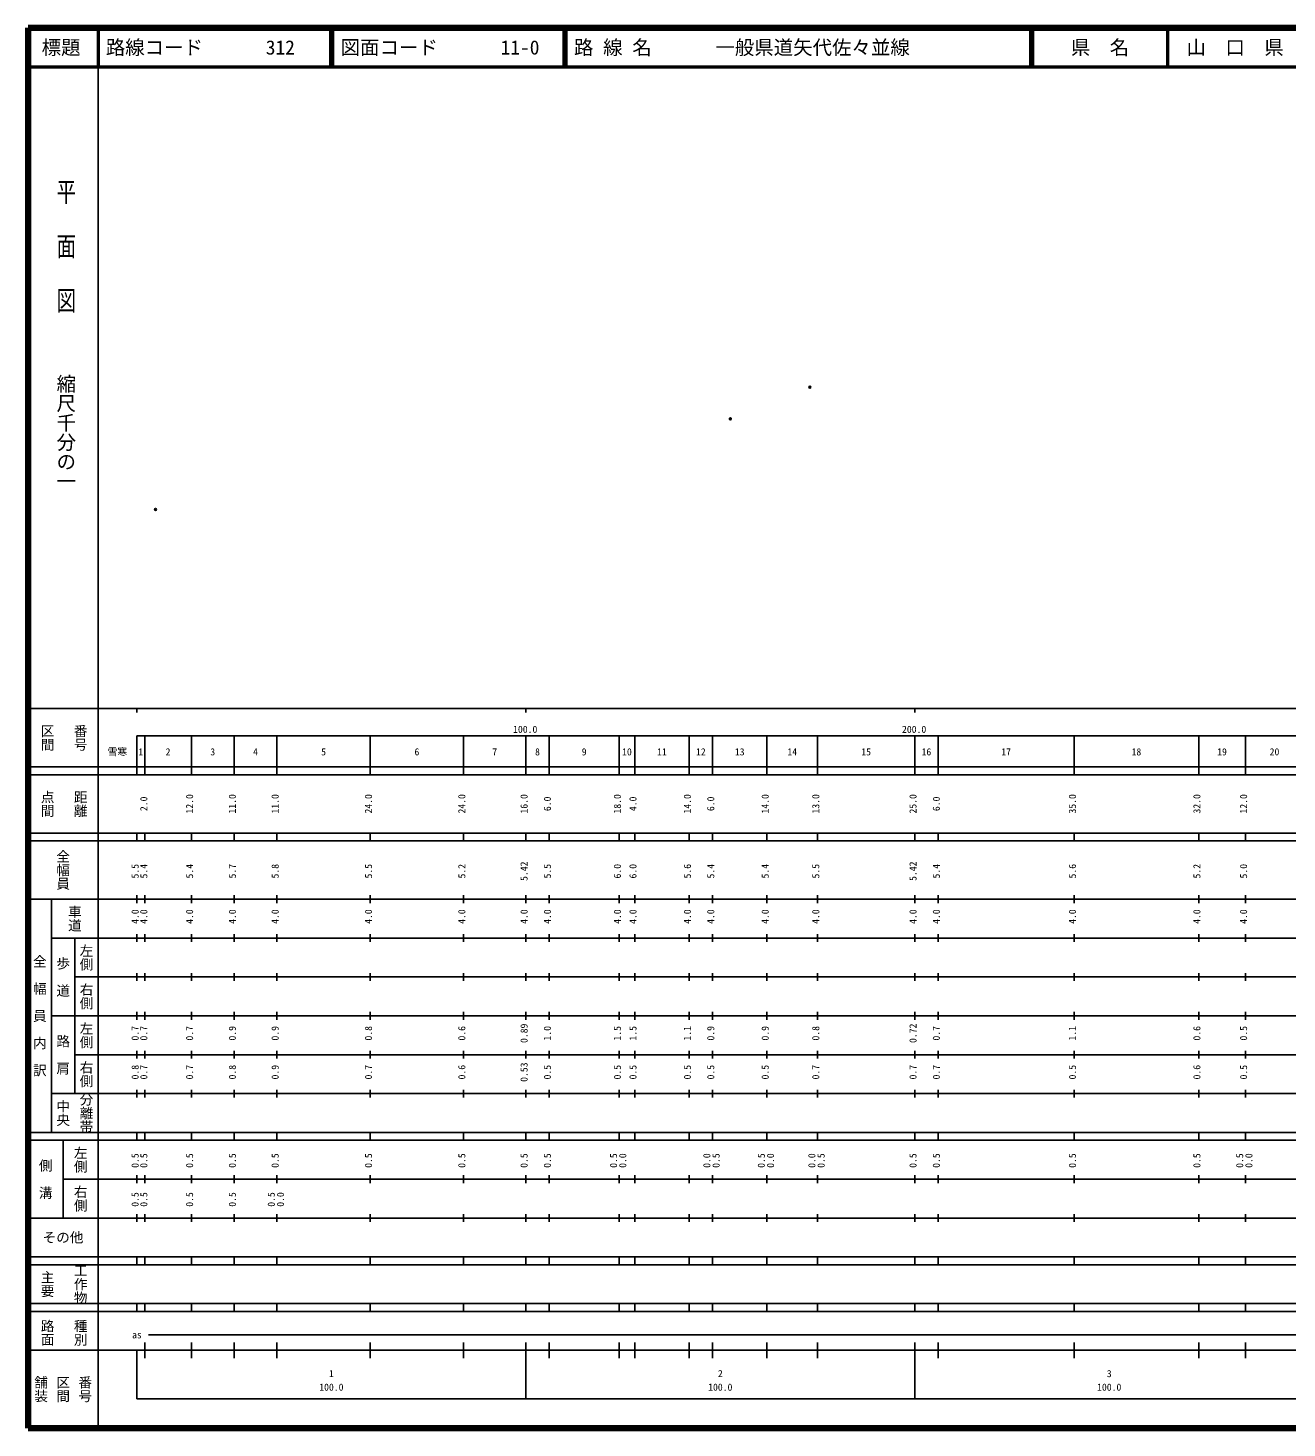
# Model space of a CAD drawing. Units: millimetres on the paper. Extents: x 40 to 680, y 20 to 380.
# Drawn here: x 40 to 363.7, y 20 to 380 of the extents above; entities that cross this region are included whole.
import ezdxf
from ezdxf.enums import TextEntityAlignment as Align

# ---------------------------------------------------------------- set-up
doc = ezdxf.new("R2010")
doc.units = ezdxf.units.MM
doc.header["$PDMODE"] = 32
doc.header["$PDSIZE"] = 0.5
doc.layers.add('M-OTRS', color=6, linetype='Continuous')
doc.layers.add('M-TTL-TXT', color=7, linetype='Continuous')
for name, color, linetype, lineweight in [('M-TTL', 2, 'Continuous', 140), ('M-TTL-BAND', 7, 'Continuous', 25), ('M-TTL-LINE', 7, 'Continuous', 50)]:
    doc.layers.add(name, color=color, linetype=linetype, lineweight=lineweight)
doc.styles.add('@ＭＳ ゴシック', font='')
doc.styles.add('ＭＳ ゴシック', font='')
doc.styles.get('@ＭＳ ゴシック').set_extended_font_data('@MS Gothic')
doc.styles.get('ＭＳ ゴシック').set_extended_font_data('MS Gothic')

msp = doc.modelspace()

# ---------------------------------------------------------------- linework, layer by layer
at = {"layer": 'M-OTRS'}
for p in [(241.042, 287.61), (220.587, 279.477), (72.807, 256.218)]:
    msp.add_point(p, dxfattribs=at)
at = {"layer": 'M-TTL'}
for p, q in [((40, 380), (40, 20)), ((680, 380), (40, 380)), ((40, 20), (680, 20))]:
    msp.add_line(p, q, dxfattribs=at)
at = {"layer": 'M-TTL-BAND'}
for p, q in [((58, 370), (58, 20)), ((40, 205), (579, 205)), ((68, 205), (68, 204)), ((168, 205), (168, 204)), ((268, 205), (268, 204)), ((68, 198), (579, 198)), ((68, 198), (68, 188)), ((70, 188), (70, 198)), ((82, 188), (82, 198)), ((93, 188), (93, 198)), ((104, 188), (104, 198)), ((128, 188), (128, 198)), ((152, 188), (152, 198)), ((168, 188), (168, 198)), ((174, 188), (174, 198)), ((192, 188), (192, 198)), ((196, 188), (196, 198)), ((210, 188), (210, 198)), ((216, 188), (216, 198)), ((230, 188), (230, 198)), ((243, 188), (243, 198)), ((268, 188), (268, 198)), ((274, 188), (274, 198)), ((309, 188), (309, 198)), ((341, 188), (341, 198)), ((353, 188), (353, 198)), ((40, 190), (579, 190)), ((40, 188), (579, 188)), ((40, 173), (579, 173)), ((68, 171), (68, 173)), ((70, 171), (70, 173)), ((82, 171), (82, 173)), ((93, 171), (93, 173)), ((104, 171), (104, 173)), ((128, 171), (128, 173)), ((152, 171), (152, 173)), ((168, 171), (168, 173)), ((174, 171), (174, 173)), ((192, 171), (192, 173)), ((196, 171), (196, 173)), ((210, 171), (210, 173)), ((216, 171), (216, 173)), ((230, 171), (230, 173)), ((243, 171), (243, 173)), ((268, 171), (268, 173)), ((274, 171), (274, 173)), ((309, 171), (309, 173)), ((341, 171), (341, 173)), ((353, 171), (353, 173)), ((40, 171), (579, 171)), ((40, 156), (579, 156)), ((46, 96), (46, 156)), ((68, 155), (68, 157)), ((70, 155), (70, 157)), ((82, 155), (82, 157)), ((93, 155), (93, 157)), ((104, 155), (104, 157)), ((128, 155), (128, 157)), ((152, 155), (152, 157)), ((168, 155), (168, 157)), ((174, 155), (174, 157)), ((192, 155), (192, 157)), ((196, 155), (196, 157)), ((210, 155), (210, 157)), ((216, 155), (216, 157)), ((230, 155), (230, 157)), ((243, 155), (243, 157)), ((268, 155), (268, 157)), ((274, 155), (274, 157)), ((309, 155), (309, 157)), ((341, 155), (341, 157)), ((353, 155), (353, 157)), ((46, 146), (579, 146)), ((52, 146), (52, 106)), ((68, 145), (68, 147)), ((70, 145), (70, 147)), ((82, 145), (82, 147)), ((93, 145), (93, 147)), ((104, 145), (104, 147)), ((128, 145), (128, 147)), ((152, 145), (152, 147)), ((168, 145), (168, 147)), ((174, 145), (174, 147)), ((192, 145), (192, 147)), ((196, 145), (196, 147)), ((210, 145), (210, 147)), ((216, 145), (216, 147)), ((230, 145), (230, 147)), ((243, 145), (243, 147)), ((268, 145), (268, 147)), ((274, 145), (274, 147)), ((309, 145), (309, 147)), ((341, 145), (341, 147)), ((353, 145), (353, 147)), ((68, 135), (68, 137)), ((70, 135), (70, 137)), ((82, 135), (82, 137)), ((93, 135), (93, 137)), ((104, 135), (104, 137)), ((128, 135), (128, 137)), ((152, 135), (152, 137)), ((168, 135), (168, 137)), ((174, 135), (174, 137)), ((192, 135), (192, 137)), ((196, 135), (196, 137)), ((210, 135), (210, 137)), ((216, 135), (216, 137)), ((230, 135), (230, 137)), ((243, 135), (243, 137)), ((268, 135), (268, 137)), ((274, 135), (274, 137)), ((309, 135), (309, 137)), ((341, 135), (341, 137)), ((353, 135), (353, 137)), ((52, 136), (579, 136)), ((46, 126), (579, 126)), ((68, 125), (68, 127)), ((70, 125), (70, 127)), ((82, 125), (82, 127)), ((93, 125), (93, 127)), ((104, 125), (104, 127)), ((128, 125), (128, 127)), ((152, 125), (152, 127)), ((168, 125), (168, 127)), ((174, 125), (174, 127)), ((192, 125), (192, 127)), ((196, 125), (196, 127)), ((210, 125), (210, 127)), ((216, 125), (216, 127)), ((230, 125), (230, 127)), ((243, 125), (243, 127)), ((268, 125), (268, 127)), ((274, 125), (274, 127)), ((309, 125), (309, 127)), ((341, 125), (341, 127)), ((353, 125), (353, 127)), ((52, 116), (579, 116)), ((68, 115), (68, 117)), ((70, 115), (70, 117)), ((82, 115), (82, 117)), ((93, 115), (93, 117)), ((104, 115), (104, 117)), ((128, 115), (128, 117)), ((152, 115), (152, 117)), ((168, 115), (168, 117)), ((174, 115), (174, 117)), ((192, 115), (192, 117)), ((196, 115), (196, 117)), ((210, 115), (210, 117)), ((216, 115), (216, 117)), ((230, 115), (230, 117)), ((243, 115), (243, 117)), ((268, 115), (268, 117)), ((274, 115), (274, 117)), ((309, 115), (309, 117)), ((341, 115), (341, 117)), ((353, 115), (353, 117)), ((46, 106), (579, 106)), ((68, 105), (68, 107)), ((70, 105), (70, 107)), ((82, 105), (82, 107)), ((93, 105), (93, 107)), ((104, 105), (104, 107)), ((128, 105), (128, 107)), ((152, 105), (152, 107)), ((168, 105), (168, 107)), ((174, 105), (174, 107)), ((192, 105), (192, 107)), ((196, 105), (196, 107)), ((210, 105), (210, 107)), ((216, 105), (216, 107)), ((230, 105), (230, 107)), ((243, 105), (243, 107)), ((268, 105), (268, 107)), ((274, 105), (274, 107)), ((309, 105), (309, 107)), ((341, 105), (341, 107)), ((353, 105), (353, 107)), ((40, 96), (579, 96)), ((40, 94), (579, 94)), ((49, 94), (49, 74)), ((68, 94), (68, 96)), ((70, 94), (70, 96)), ((82, 94), (82, 96)), ((93, 94), (93, 96)), ((104, 94), (104, 96)), ((128, 94), (128, 96)), ((152, 94), (152, 96)), ((168, 94), (168, 96)), ((174, 94), (174, 96)), ((192, 94), (192, 96)), ((196, 94), (196, 96)), ((210, 94), (210, 96)), ((216, 94), (216, 96)), ((230, 94), (230, 96)), ((243, 94), (243, 96)), ((268, 94), (268, 96)), ((274, 94), (274, 96)), ((309, 94), (309, 96)), ((341, 94), (341, 96)), ((353, 94), (353, 96)), ((49, 84), (579, 84)), ((68, 83), (68, 85)), ((70, 83), (70, 85)), ((82, 83), (82, 85)), ((93, 83), (93, 85)), ((104, 83), (104, 85)), ((128, 83), (128, 85)), ((152, 83), (152, 85)), ((168, 83), (168, 85)), ((174, 83), (174, 85)), ((192, 83), (192, 85)), ((196, 83), (196, 85)), ((210, 83), (210, 85)), ((216, 83), (216, 85)), ((230, 83), (230, 85)), ((243, 83), (243, 85)), ((268, 83), (268, 85)), ((274, 83), (274, 85)), ((309, 83), (309, 85)), ((341, 83), (341, 85)), ((353, 83), (353, 85)), ((40, 74), (579, 74)), ((68, 73), (68, 75)), ((70, 73), (70, 75)), ((82, 73), (82, 75)), ((93, 73), (93, 75)), ((104, 73), (104, 75)), ((128, 73), (128, 75)), ((152, 73), (152, 75)), ((168, 73), (168, 75)), ((174, 73), (174, 75)), ((192, 73), (192, 75)), ((196, 73), (196, 75)), ((210, 73), (210, 75)), ((216, 73), (216, 75)), ((230, 73), (230, 75)), ((243, 73), (243, 75)), ((268, 73), (268, 75)), ((274, 73), (274, 75)), ((309, 73), (309, 75)), ((341, 73), (341, 75)), ((353, 73), (353, 75)), ((40, 64), (579, 64)), ((40, 62), (579, 62)), ((68, 62), (68, 64)), ((70, 62), (70, 64)), ((82, 62), (82, 64)), ((93, 62), (93, 64)), ((104, 62), (104, 64)), ((128, 62), (128, 64)), ((152, 62), (152, 64)), ((168, 62), (168, 64)), ((174, 62), (174, 64)), ((192, 62), (192, 64)), ((196, 62), (196, 64)), ((210, 62), (210, 64)), ((216, 62), (216, 64)), ((230, 62), (230, 64)), ((243, 62), (243, 64)), ((268, 62), (268, 64)), ((274, 62), (274, 64)), ((309, 62), (309, 64)), ((341, 62), (341, 64)), ((353, 62), (353, 64)), ((40, 52), (579, 52)), ((68, 50), (68, 52)), ((70, 50), (70, 52)), ((82, 50), (82, 52)), ((93, 50), (93, 52)), ((104, 50), (104, 52)), ((128, 50), (128, 52)), ((152, 50), (152, 52)), ((168, 50), (168, 52)), ((174, 50), (174, 52)), ((192, 50), (192, 52)), ((196, 50), (196, 52)), ((210, 50), (210, 52)), ((216, 50), (216, 52)), ((230, 50), (230, 52)), ((243, 50), (243, 52)), ((268, 50), (268, 52)), ((274, 50), (274, 52)), ((309, 50), (309, 52)), ((341, 50), (341, 52)), ((353, 50), (353, 52)), ((40, 50), (579, 50)), ((71, 44), (565, 44)), ((40, 40), (579, 40)), ((68, 40), (68, 27.5)), ((70, 38), (70, 42)), ((82, 38), (82, 42)), ((93, 38), (93, 42)), ((104, 38), (104, 42)), ((128, 38), (128, 42)), ((152, 38), (152, 42)), ((168, 27.5), (168, 42)), ((174, 38), (174, 42)), ((192, 38), (192, 42)), ((196, 38), (196, 42)), ((210, 38), (210, 42)), ((216, 38), (216, 42)), ((230, 38), (230, 42)), ((243, 38), (243, 42)), ((268, 27.5), (268, 42)), ((274, 38), (274, 42)), ((309, 38), (309, 42)), ((341, 38), (341, 42)), ((353, 38), (353, 42)), ((68, 27.5), (579, 27.5))]:
    msp.add_line(p, q, dxfattribs=at)
at = {"layer": 'M-TTL-LINE'}
for p, q in [((58, 380), (58, 370)), ((117.75, 380), (117.75, 370)), ((118.25, 380), (118.25, 370)), ((177.75, 380), (177.75, 370)), ((178.25, 380), (178.25, 370)), ((297.75, 380), (297.75, 370)), ((298.25, 380), (298.25, 370)), ((333, 380), (333, 370)), ((40, 370), (680, 370))]:
    msp.add_line(p, q, dxfattribs=at)

# ---------------------------------------------------------------- texts
at = {"layer": 'M-TTL-BAND', "style": '@ＭＳ ゴシック', "width": 1.4}
msp.add_text('平  面  図', height=3.666, rotation=270, dxfattribs=at).set_placement((49.777, 306.475), align=Align.MIDDLE_RIGHT)
at = {"layer": 'M-TTL-BAND', "style": '@ＭＳ ゴシック'}
msp.add_text('縮尺千分の一', height=3.666, rotation=270, dxfattribs=at).set_placement((49.777, 261.03), align=Align.MIDDLE_RIGHT)
for s, p in [('区間', (45, 197.5)), ('番号', (53.5, 197.5)), ('点間', (45, 180.5)), ('距離', (53.5, 180.5)), ('全幅員', (49, 163.5)), ('車道', (52, 151)), ('左側', (55, 141)), ('全\u3000幅\u3000員\u3000内\u3000訳', (43, 126)), ('歩\u3000道', (49, 136)), ('右側', (55, 131)), ('左側', (55, 121)), ('路\u3000肩', (49, 116)), ('右側', (55, 111)), ('分離帯', (55, 101)), ('中央', (49, 101)), ('左側', (53.5, 89)), ('側\u3000溝', (44.5, 84)), ('右側', (53.5, 79)), ('工作物', (53.5, 57)), ('主要', (45, 57)), ('路面', (45, 44.5)), ('種別', (53.5, 44.5)), ('舗装', (43.333, 30)), ('区間', (49, 30)), ('番号', (54.667, 30))]:
    msp.add_text(s, height=2.566, rotation=270, dxfattribs=at).set_placement(p, align=Align.MIDDLE_CENTER)
at = {"layer": 'M-TTL-BAND', "style": 'ＭＳ ゴシック'}
for s, p in [('100.0', (167.844, 198.195)), ('200.0', (267.844, 198.195)), ('雪寒', (62.987, 192.405)), ('1', (69, 192.405)), ('2', (76, 192.405)), ('3', (87.5, 192.405)), ('4', (98.5, 192.405)), ('5', (116, 192.405)), ('6', (140, 192.405)), ('7', (160, 192.405)), ('8', (171, 192.405)), ('9', (183, 192.405)), ('10', (194, 192.405)), ('11', (203, 192.405)), ('12', (213, 192.405)), ('13', (223, 192.405)), ('14', (236.5, 192.405)), ('15', (255.5, 192.405)), ('16', (271, 192.405)), ('17', (291.5, 192.405)), ('18', (325, 192.405)), ('19', (347, 192.405)), ('20', (360.5, 192.405)), ('as', (68, 42.5)), ('1', (118, 32.523)), ('2', (218, 32.523)), ('3', (318, 32.523)), ('100.0', (118, 29.033)), ('100.0', (218, 29.033)), ('100.0', (318, 29.033))]:
    msp.add_text(s, height=1.833, dxfattribs=at).set_placement(p, align=Align.BOTTOM_CENTER)
for s, p in [('2.0', (71.232, 180.5)), ('12.0', (83, 180.5)), ('11.0', (94, 180.5)), ('11.0', (105, 180.5)), ('24.0', (129, 180.5)), ('24.0', (153, 180.5)), ('16.0', (169, 180.5)), ('6.0', (175, 180.5)), ('18.0', (193, 180.5)), ('4.0', (197, 180.5)), ('14.0', (211, 180.5)), ('6.0', (217, 180.5)), ('14.0', (231, 180.5)), ('13.0', (244, 180.5)), ('25.0', (269, 180.5)), ('6.0', (275, 180.5)), ('35.0', (310, 180.5)), ('32.0', (342, 180.5)), ('12.0', (354, 180.5)), ('5.5', (69, 163.174)), ('5.4', (71.232, 163.174)), ('5.4', (83, 163.174)), ('5.7', (94, 163.174)), ('5.8', (105, 163.174)), ('5.5', (129, 163.174)), ('5.2', (153, 163.174)), ('5.42', (169, 163.174)), ('5.5', (175, 163.174)), ('6.0', (193, 163.174)), ('6.0', (197, 163.174)), ('5.6', (211, 163.174)), ('5.4', (217, 163.174)), ('5.4', (231, 163.174)), ('5.5', (244, 163.174)), ('5.42', (269, 163.174)), ('5.4', (275, 163.174)), ('5.6', (310, 163.174)), ('5.2', (342, 163.174)), ('5.0', (354, 163.174)), ('4.0', (69, 151.5)), ('4.0', (71.232, 151.5)), ('4.0', (83, 151.5)), ('4.0', (94, 151.5)), ('4.0', (105, 151.5)), ('4.0', (129, 151.5)), ('4.0', (153, 151.5)), ('4.0', (169, 151.5)), ('4.0', (175, 151.5)), ('4.0', (193, 151.5)), ('4.0', (197, 151.5)), ('4.0', (211, 151.5)), ('4.0', (217, 151.5)), ('4.0', (231, 151.5)), ('4.0', (244, 151.5)), ('4.0', (269, 151.5)), ('4.0', (275, 151.5)), ('4.0', (310, 151.5)), ('4.0', (342, 151.5)), ('4.0', (354, 151.5)), ('0.7', (69, 121.5)), ('0.7', (71.232, 121.5)), ('0.7', (83, 121.5)), ('0.9', (94, 121.5)), ('0.9', (105, 121.5)), ('0.8', (129, 121.5)), ('0.6', (153, 121.5)), ('0.89', (169, 121.5)), ('1.0', (175, 121.5)), ('1.5', (193, 121.5)), ('1.5', (197, 121.5)), ('1.1', (211, 121.5)), ('0.9', (217, 121.5)), ('0.9', (231, 121.5)), ('0.8', (244, 121.5)), ('0.72', (269, 121.5)), ('0.7', (275, 121.5)), ('1.1', (310, 121.5)), ('0.6', (342, 121.5)), ('0.5', (354, 121.5)), ('0.8', (69, 111.5)), ('0.7', (71.232, 111.5)), ('0.7', (83, 111.5)), ('0.8', (94, 111.5)), ('0.9', (105, 111.5)), ('0.7', (129, 111.5)), ('0.6', (153, 111.5)), ('0.53', (169, 111.5)), ('0.5', (175, 111.5)), ('0.5', (193, 111.5)), ('0.5', (197, 111.5)), ('0.5', (211, 111.5)), ('0.5', (217, 111.5)), ('0.5', (231, 111.5)), ('0.7', (244, 111.5)), ('0.7', (269, 111.5)), ('0.7', (275, 111.5)), ('0.5', (310, 111.5)), ('0.6', (342, 111.5)), ('0.5', (354, 111.5)), ('0.5', (69, 88.764)), ('0.5', (71.232, 88.764)), ('0.5', (83, 88.764)), ('0.5', (94, 88.764)), ('0.5', (105, 88.764)), ('0.5', (129, 88.764)), ('0.5', (153, 88.764)), ('0.5', (169, 88.764)), ('0.5', (175, 88.764)), ('0.5', (192, 88.764)), ('0.0', (194.37, 88.764)), ('0.0', (216, 88.764)), ('0.5', (218.37, 88.764)), ('0.5', (230, 88.764)), ('0.0', (232.37, 88.764)), ('0.0', (243, 88.764)), ('0.5', (245.37, 88.764)), ('0.5', (269, 88.764)), ('0.5', (275, 88.764)), ('0.5', (310, 88.764)), ('0.5', (342, 88.764)), ('0.5', (353, 88.764)), ('0.0', (355.37, 88.764)), ('0.5', (69, 78.764)), ('0.5', (71.232, 78.764)), ('0.5', (83, 78.764)), ('0.5', (94, 78.764)), ('0.5', (104, 78.764)), ('0.0', (106.37, 78.764))]:
    msp.add_text(s, height=1.833, rotation=90, dxfattribs=at).set_placement(p, align=Align.BOTTOM_CENTER)
msp.add_text('その他', height=2.566, dxfattribs=at).set_placement((49, 69), align=Align.MIDDLE_CENTER)
at = {"layer": 'M-TTL-TXT', "style": 'ＭＳ ゴシック'}
for s, p in [('標題', (48.5, 375)), ('県\u3000名', (315.625, 375)), ('山\u3000口\u3000県', (350.375, 375))]:
    msp.add_text(s, height=3.666, dxfattribs=at).set_placement(p, align=Align.MIDDLE_CENTER)
for s, p in [('路線コード', (60, 375)), ('312', (101.142, 375)), ('図面コード', (120.38, 375)), ('11-0', (161.521, 375)), ('路 線 名', (180.38, 375)), ('一般県道矢代佐々並線', (216.734, 375))]:
    msp.add_text(s, height=3.666, dxfattribs=at).set_placement(p, align=Align.MIDDLE_LEFT)

doc.saveas('drawing.dxf')
